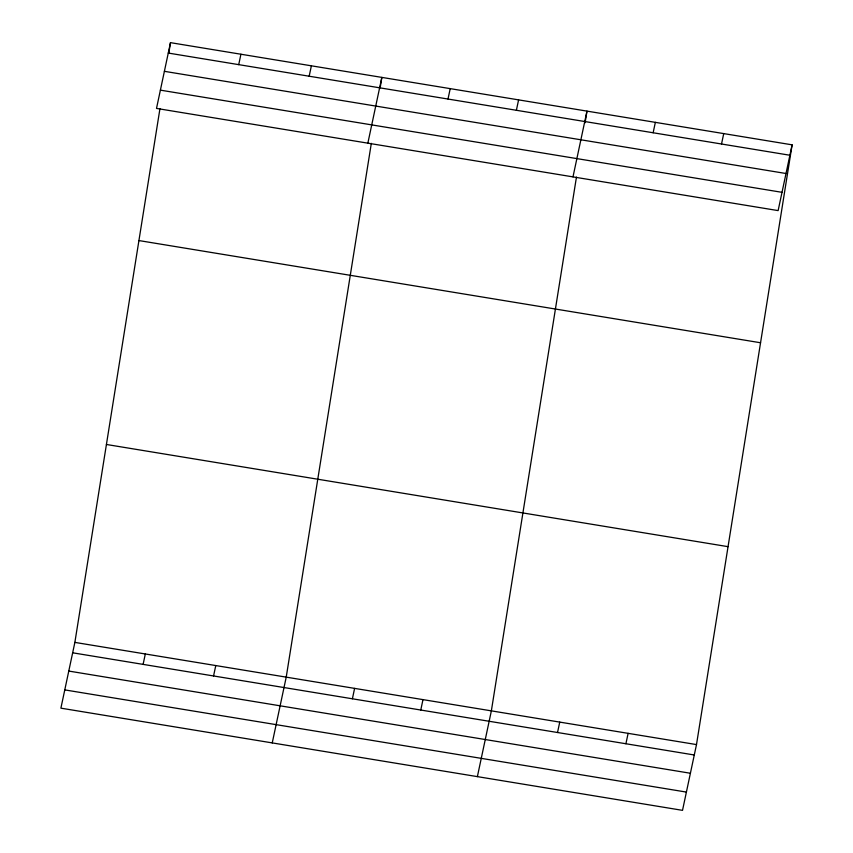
<?xml version="1.0" encoding="UTF-8"?>
<svg xmlns="http://www.w3.org/2000/svg" width="853" height="853" viewBox="0 0 853 853"><rect width="100%" height="100%" fill="white"/><g stroke="black" fill="none" stroke-linecap="round" stroke-linejoin="round"><path stroke-width="1.28" d="M792.106 144.839L778.128 210.606L156.504 108.416L170.483 42.65L792.106 144.839L696.496 744.584L682.517 810.35L60.894 708.161L74.872 642.394L159.959 108.619M168.83 53.003L170.483 42.65M371.322 143.368L286.224 677.143L272.246 742.91M380.182 87.742L381.835 77.399L367.856 143.155M576.457 177.093L491.36 710.869L477.381 776.625M585.115 122.757L586.971 111.114L572.992 176.88M238.723 64.636L240.93 54.229M143.112 664.38L145.319 653.974M309.17 76.216L311.388 65.809M213.559 675.971L215.777 665.564M448.006 99.044L450.213 88.637M352.396 698.788L354.603 688.382M516.385 110.282L518.592 99.876M420.774 710.027L422.981 699.62M653.142 132.759L655.349 122.352M557.531 732.514L559.739 722.107M721.521 144.008L723.728 133.601M625.91 743.752L628.117 733.345M168.265 53.057L789.899 155.246M164.384 71.321L786.018 173.511M160.385 90.141L782.009 192.33M138.932 240.567L760.556 342.757M106.422 444.477L728.046 546.666M74.872 642.394L696.496 744.584M72.654 652.801L694.289 754.99M68.773 671.066L690.408 773.255M64.775 689.896L686.398 792.085"/></g></svg>
